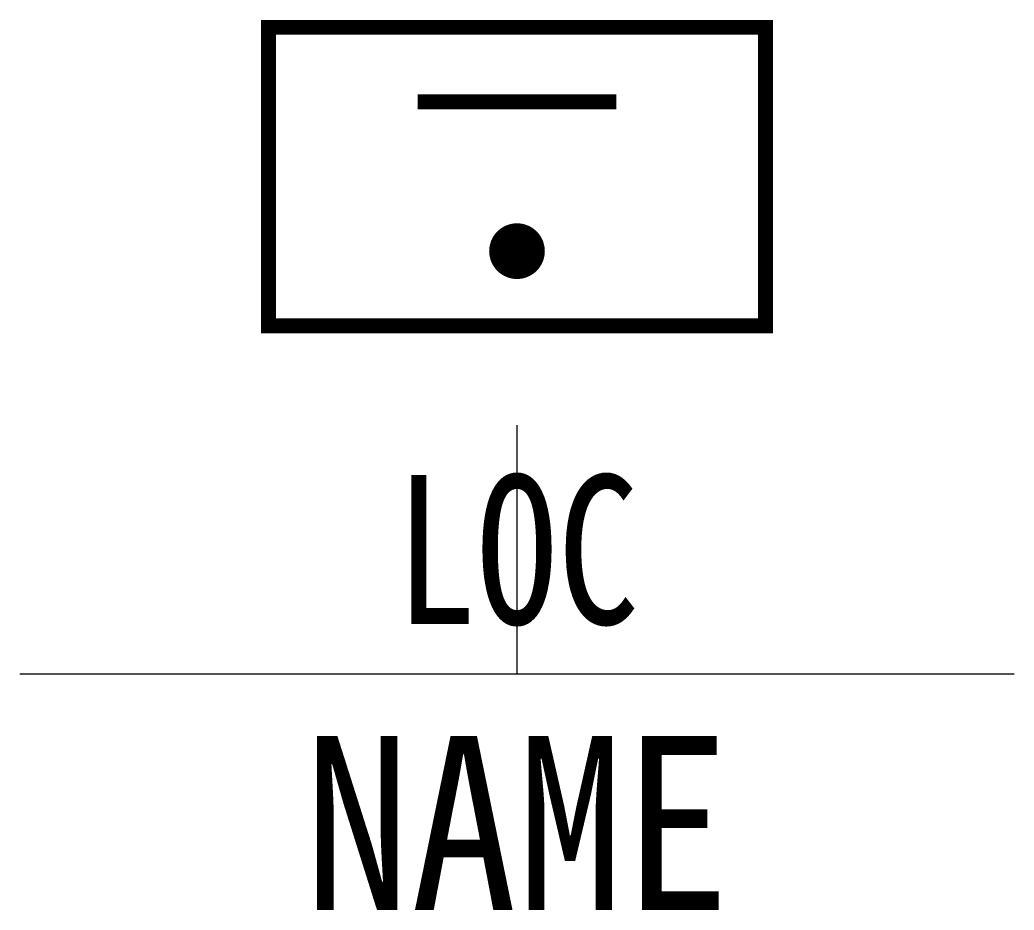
# Model space of a CAD drawing. Extents: x -10 to 10, y -14.8 to 3.1.
import ezdxf
from ezdxf.enums import TextEntityAlignment as Align

# ---------------------------------------------------------------- set-up
doc = ezdxf.new("R2010")
doc.units = 0
doc.header["$LTSCALE"] = 5
doc.header["$MEASUREMENT"] = 0
doc.layers.get('0').update_dxf_attribs({"linetype": 'CONTINUOUS'})
doc.styles.add('CHINESE', font='SimSun.ttf', dxfattribs={"width": 0.9})

msp = doc.modelspace()

# ---------------------------------------------------------------- linework, layer by layer
at = {"color": 0, "linetype": 'Continuous'}
for p, q in [((0, -10), (0, -5)), ((-10, -10), (10, -10))]:
    msp.add_line(p, q, dxfattribs=at)
at = {"const_width": 0.3}
msp.add_lwpolyline([(-5, -3), (5, -3), (5, 3), (-5, 3)], close=True, dxfattribs=at)
msp.add_lwpolyline([(-2, 1.5), (2, 1.5)], dxfattribs=at)
at = {"const_width": 0.56}
msp.add_lwpolyline([(-0.28, -1.5, 1), (0.28, -1.5, 1)], format="xyb", close=True, dxfattribs=at)

# ---------------------------------------------------------------- texts
at = {"color": 1, "linetype": 'Continuous', "style": 'CHINESE', "width": 0.8}
msp.add_attdef('LOC', text='K000 +000', height=3, dxfattribs=at).set_placement((0, -7.5), align=Align.MIDDLE)
at = {"color": 0, "linetype": 'Continuous', "style": 'CHINESE', "width": 0.9}
msp.add_attdef('NAME', text='XXX站', height=3.5, dxfattribs=at).set_placement((0, -13), align=Align.MIDDLE)

doc.saveas('drawing.dxf')
